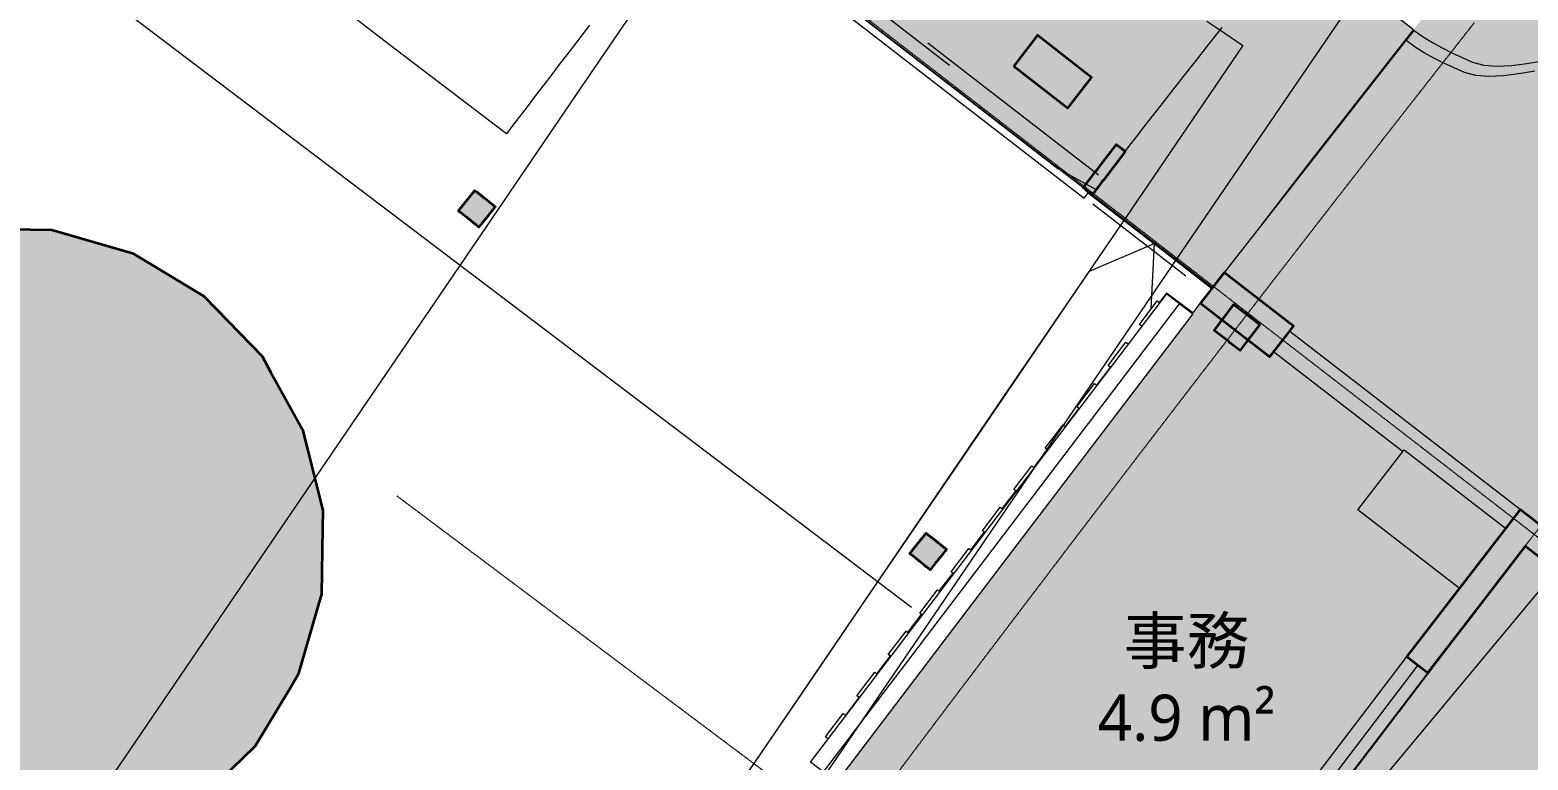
# Model space of a CAD drawing. Header units: millimetres. Extents: x -31757 to 121236, y -27283 to 63658.
# Drawn here: x 35036 to 41910, y 26680 to 30029 of the extents above; entities that cross this region are included whole.
import ezdxf

# ---------------------------------------------------------------- set-up
doc = ezdxf.new("R2010")
doc.units = ezdxf.units.MM
doc.linetypes.add('DASHDOT', pattern=[3.556, 2.54, -0.508, 0, -0.508])
doc.linetypes.add('PHANTOM', pattern=[6.35, 3.175, -0.635, 0.635, -0.635, 0.635, -0.635])
for name, color, linetype, lineweight in [('01_切断（構造・壁）', 7, 'Continuous', 35), ('03_切断（ガラス）', 5, 'Continuous', 13), ('06_部屋の色', 8, 'Continuous', 0), ('07_切断（建具）', 7, 'Continuous', 18), ('10_見えがかり', 7, 'Continuous', 13), ('11_見えがかり（家具）', 8, 'Continuous', 9), ('20_上部（屋根の外形・梁）', 8, 'PHANTOM', 9), ('30_敷地・外構', 8, 'Continuous', 9), ('40_通り芯', 1, 'DASHDOT', 9), ('50_寸法', 3, 'Continuous', 9), ('60_部屋名・面積', 7, 'Continuous', 13)]:
    doc.layers.add(name, color=color, linetype=linetype, lineweight=lineweight)
doc.styles.add('JP', font='NotoSansCJKjp-Regular.otf')

msp = doc.modelspace()

# ---------------------------------------------------------------- hatches: boundary and pattern name
at = {"layer": '01_切断（構造・壁）'}
for points in [[(39549.8, 29861.7), (39635.6, 29972.5), (39660.1, 30004), (39907.1, 29812.5), (39832.2, 29715.9), (39796.8, 29670.2)], [(39954.4, 29331.6), (39947.6, 29322.6), (39909.1, 29272.3), (39909.1, 29272.3), (39909.1, 29272.3), (39901, 29278.5), (39901, 29278.5), (39901, 29278.5), (39901, 29278.6), (39881.9, 29293.4), (39881.8, 29293.4), (39867.9, 29304.2), (39922, 29374.2), (39935.7, 29392), (39949.7, 29410.1), (39969.3, 29435.4), (39974.1, 29441.6), (40021.5, 29502.8), (40035.3, 29492.2), (40061.8, 29471.6), (39961.1, 29340.3), (39957.3, 29335.3)], [(37009.9, 29192.7), (37007.4, 29194.6), (37002, 29198.9), (37003.9, 29201.3), (37008.3, 29206.8), (37010.2, 29209.2), (37014.5, 29214.6), (37016.4, 29217), (37020.7, 29222.4), (37022.6, 29224.8), (37026.9, 29230.2), (37028.8, 29232.6), (37033.2, 29238.1), (37035.1, 29240.5), (37039.4, 29245.9), (37041.3, 29248.3), (37045.6, 29253.7), (37047.5, 29256.1), (37051.8, 29261.5), (37053.7, 29264), (37058.1, 29269.4), (37060, 29271.8), (37064.3, 29277.2), (37066.2, 29279.6), (37070.5, 29285), (37072.4, 29287.4), (37076.7, 29292.9), (37079.1, 29290.9), (37084.6, 29286.6), (37087, 29284.7), (37092.4, 29280.4), (37094.8, 29278.5), (37100.2, 29274.2), (37102.6, 29272.3), (37108, 29267.9), (37110.4, 29266), (37115.9, 29261.7), (37118.3, 29259.8), (37123.7, 29255.5), (37126.1, 29253.6), (37131.5, 29249.3), (37133.9, 29247.4), (37139.3, 29243), (37141.7, 29241.1), (37147.2, 29236.8), (37149.6, 29234.9), (37155, 29230.6), (37157.4, 29228.7), (37162.8, 29224.4), (37165.2, 29222.5), (37170.6, 29218.1), (37168.7, 29215.7), (37164.4, 29210.3), (37162.5, 29207.9), (37158.2, 29202.5), (37156.3, 29200.1), (37152, 29194.7), (37150.1, 29192.3), (37145.7, 29186.8), (37143.8, 29184.4), (37139.5, 29179), (37137.6, 29176.6), (37133.3, 29171.2), (37131.4, 29168.8), (37127.1, 29163.4), (37125.2, 29161), (37120.8, 29155.5), (37118.9, 29153.1), (37114.6, 29147.7), (37112.7, 29145.3), (37108.4, 29139.9), (37106.5, 29137.5), (37102.2, 29132.1), (37100.3, 29129.7), (37095.9, 29124.2), (37093.5, 29126.2), (37088.1, 29130.5), (37085.7, 29132.4), (37080.3, 29136.7), (37077.9, 29138.6), (37072.5, 29142.9), (37070.1, 29144.8), (37064.6, 29149.1), (37062.2, 29151.1), (37056.8, 29155.4), (37054.4, 29157.3), (37049, 29161.6), (37046.6, 29163.5), (37041.2, 29167.8), (37038.8, 29169.7), (37033.3, 29174), (37030.9, 29176), (37025.5, 29180.3), (37023.1, 29182.2), (37017.7, 29186.5), (37015.3, 29188.4)], [(36267, 27071.9), (36225.1, 27002.1), (36069.5, 26743.1), (36010.9, 26686.6), (35793.5, 26476.6), (35722.4, 26437.2), (35458.1, 26290.7), (35379.1, 26271), (35085.9, 26197.9), (35004.5, 26199.3), (34702.4, 26204.6), (34624.1, 26227), (34333.6, 26310.3), (34263.9, 26352.2), (34004.8, 26507.9), (33948.3, 26566.4), (33738.4, 26783.8), (33698.9, 26855), (33552.4, 27119.3), (33532.7, 27198.2), (33459.6, 27491.5), (33461.1, 27572.8), (33466.3, 27875), (33488.8, 27953.2), (33572.1, 28243.7), (33614, 28313.4), (33769.6, 28572.5), (33828.1, 28629), (34045.5, 28838.9), (34116.7, 28878.4), (34381, 29024.9), (34460, 29044.6), (34753.2, 29117.7), (34834.6, 29116.3), (35136.7, 29111), (35214.9, 29088.6), (35505.4, 29005.3), (35575.2, 28963.4), (35834.2, 28807.7), (35890.8, 28749.2), (36100.7, 28531.8), (36140.1, 28460.6), (36286.7, 28196.3), (36306.3, 28117.3), (36379.4, 27824.1), (36378, 27742.8), (36372.8, 27440.6), (36350.3, 27362.4)], [(40406.4, 28774.2), (40432.3, 28807.7), (40516.5, 28916.7), (40833, 28672.1), (40785.6, 28610.6), (40723, 28529.6)], [(40627.6, 28609.6), (40590.8, 28561.2), (40588.8, 28558.6), (40542.2, 28594), (40537.8, 28597.4), (40469.4, 28649.5), (40469.4, 28649.5), (40469.4, 28649.5), (40508.2, 28700.4), (40560.3, 28768.9), (40611.2, 28730.1), (40679.7, 28678), (40679.7, 28678), (40679.7, 28678)], [(39080.7, 27620.5), (39078.3, 27622.4), (39072.8, 27626.8), (39074.7, 27629.2), (39079.1, 27634.6), (39081, 27637), (39085.3, 27642.4), (39087.2, 27644.8), (39091.5, 27650.2), (39093.4, 27652.6), (39097.7, 27658.1), (39099.6, 27660.5), (39104, 27665.9), (39105.9, 27668.3), (39110.2, 27673.7), (39112.1, 27676.1), (39116.4, 27681.5), (39118.3, 27683.9), (39122.6, 27689.4), (39124.5, 27691.8), (39128.9, 27697.2), (39130.8, 27699.6), (39135.1, 27705), (39137, 27707.4), (39141.3, 27712.8), (39143.2, 27715.2), (39147.5, 27720.7), (39149.9, 27718.7), (39155.4, 27714.4), (39157.8, 27712.5), (39163.2, 27708.2), (39165.6, 27706.3), (39171, 27702), (39173.4, 27700.1), (39178.8, 27695.8), (39181.2, 27693.8), (39186.7, 27689.5), (39189.1, 27687.6), (39194.5, 27683.3), (39196.9, 27681.4), (39202.3, 27677.1), (39204.7, 27675.2), (39210.1, 27670.9), (39212.6, 27668.9), (39218, 27664.6), (39220.4, 27662.7), (39225.8, 27658.4), (39228.2, 27656.5), (39233.6, 27652.2), (39236, 27650.3), (39241.4, 27646), (39239.5, 27643.6), (39235.2, 27638.1), (39233.3, 27635.7), (39229, 27630.3), (39227.1, 27627.9), (39222.8, 27622.5), (39220.9, 27620.1), (39216.5, 27614.7), (39214.6, 27612.3), (39210.3, 27606.8), (39208.4, 27604.4), (39204.1, 27599), (39202.2, 27596.6), (39197.9, 27591.2), (39196, 27588.8), (39191.6, 27583.4), (39189.7, 27580.9), (39185.4, 27575.5), (39183.5, 27573.1), (39179.2, 27567.7), (39177.3, 27565.3), (39173, 27559.9), (39171.1, 27557.5), (39166.7, 27552.1), (39164.3, 27554), (39158.9, 27558.3), (39156.5, 27560.2), (39151.1, 27564.5), (39148.7, 27566.4), (39143.3, 27570.7), (39140.9, 27572.6), (39135.4, 27577), (39133, 27578.9), (39127.6, 27583.2), (39125.2, 27585.1), (39119.8, 27589.4), (39117.4, 27591.3), (39112, 27595.6), (39109.6, 27597.5), (39104.1, 27601.9), (39101.7, 27603.8), (39096.3, 27608.1), (39093.9, 27610), (39088.5, 27614.3), (39086.1, 27616.2)]]:
    msp.add_hatch(color=7, dxfattribs=at).paths.add_polyline_path(points)
at = {"layer": '06_部屋の色', "true_color": 0xe9dfcf}
h = msp.add_hatch(color=8, dxfattribs=at)
h.paths.add_polyline_path([(41967, 30769.9), (42314.6, 31207.1), (42442.1, 31367.5), (42919.4, 31963.3), (43398.9, 32557.4), (43880.6, 33149.6), (44200.1, 33539.4), (44364.6, 33740.1), (44850.7, 34328.8), (45339, 34915.7), (45829.5, 35500.7), (46124.6, 35850), (46124.6, 35850), (46187.5, 35924.5), (46189.4, 35922.9), (47685.5, 37666.6), (47984.4, 38015), (47986, 38016.8), (48081.6, 38128.3), (48082, 38128.8), (48082, 38128.8), (48096.8, 38145.5), (48132, 38185.3), (48163.8, 38221.3), (48181.6, 38241.4), (49656.3, 39910.2), (49971.3, 40266.5), (49972.9, 40268.4), (50069.9, 40378.2), (50070.1, 40378.4), (50070.1, 40378.4), (50070.1, 40378.4), (50070.1, 40378.4), (50080.6, 40389.9), (50127.9, 40441.9), (50171.4, 40489.7), (51670.7, 42137.1), (51990.9, 42488.8), (51992.5, 42490.6), (52091.3, 42599.2), (52092, 42599.9), (52107, 42615.9), (52194.3, 42709), (52632.9, 43177), (52741.3, 43292.6), (52764.2, 43317.1), (54144.9, 44790.2), (54145, 44790.3), (54145, 44790.3), (54145, 44790.3), (56061.8, 46776.3), (56226.3, 46946.8), (56230.2, 46950.8), (56618.9, 47342), (56654.5, 47377.8), (56650.6, 47381.6), (57157.8, 47894.8), (57696.5, 48435.7), (58061.1, 48798.7), (58063.8, 48795.9), (58320.8, 49054.5), (58346.9, 49080.8), (58347.1, 49080.9), (60377.4, 51065), (60490.8, 51175.8), (60494.6, 51179.5), (60494.6, 51179.5), (60494.6, 51179.5), (60613.4, 51292.3), (60817.3, 51485.7), (60930.2, 51592.9), (60928.6, 51594.6), (61146.4, 51801.3), (61148, 51799.6), (61657.7, 52283.3), (61656.1, 52285), (62561.4, 53144.2), (62563, 53142.5), (62607.4, 53184.6), (62933.8, 52835.9), (62999, 52897.7), (62999, 52897.7), (62999, 52897.7), (62999, 52897.7), (63065.1, 52958.6), (62739, 53307.7), (62783.8, 53349), (62782.2, 53350.7), (64436.6, 54875.3), (64438.2, 54873.6), (64814.7, 55220.6), (64813.1, 55222.3), (64879.7, 55283), (66089.8, 53950.5), (65530.5, 53440.7), (64973.1, 52928.8), (64417.6, 52414.9), (63901.5, 51933.8), (63312.5, 51380.9), (62762.8, 50860.8), (62215, 50338.6), (61741.6, 49884), (61125.3, 49288.2), (60583.5, 48760), (60043.5, 48229.8), (59613.5, 47804.2), (58969.6, 47163.3), (58435.6, 46627), (57903.7, 46088.8), (57514.5, 45692.1), (57514.5, 45692.1), (57373.7, 45548.6), (56845.7, 45006.5), (56319.8, 44462.4), (55795.9, 43916.3), (55448, 43550.9), (55448, 43550.9), (55274, 43368.3), (54754.2, 42818.3), (54236.4, 42266.4), (53720.7, 41712.6), (53416.5, 41383.5), (53207, 41156.9), (52695.5, 40599.3), (52186, 40039.7), (51678.5, 39478.3), (51412.1, 39181.3), (51173.2, 38915), (50670, 38349.8), (50168.8, 37782.8), (49669.8, 37213.9), (49441.5, 36951.6), (49172.9, 36643.1), (48678.2, 36070.5), (48185.5, 35496.1), (47695.1, 34919.8), (47499.2, 34687.9), (47206.7, 34341.7), (46720.5, 33761.8), (46236.5, 33180.1), (45754.6, 32596.6), (45594.7, 32401.5), (45274.9, 32011.3), (44797.4, 31424.2), (44322.1, 30835.3), (43849, 30244.7), (43725.8, 30089.7), (43378.1, 29652.3), (43230, 29464.6), (42762.1, 29834.3), (42719.6, 29861.2), (42671.4, 29880.8), (42618.5, 29894.4), (42561.8, 29903), (42502.3, 29908.1), (42440.8, 29910.8), (42316.3, 29914), (42255.1, 29917.1), (42191.6, 29917.1), (42122.8, 29910.5), (42050.8, 29899.7), (41904.4, 29875.1), (41833.8, 29866.1), (41767.4, 29862.5), (41707.2, 29866.6), (41654.9, 29881), (41607.5, 29901.7), (41560.8, 29923.2), (41515.3, 29946.1), (41471, 29970.7), (41428.5, 29997.5), (41387.9, 30026.5), (40498.9, 28893.5), (41023.5, 29569.3), (41494.1, 30170.5)])
h.paths.add_polyline_path([(46390.4, 35759.4), (46284.4, 35849), (46279.2, 35843), (46218.2, 35770.8), (46335.8, 35671.4), (46341.8, 35678.4), (46402, 35749.6)], flags=0)
at = {"layer": '06_部屋の色', "true_color": 0xd8ccb8}
for points in [[(40461.3, 28845.6), (37929.2, 30802.3), (38240.5, 31204.1), (38552.7, 31605.1), (38866, 32005.4), (41383.7, 30030.3), (40921.4, 29438.8)], [(41428.5, 29997.5), (41471, 29970.7), (41515.2, 29946.1), (41560.9, 29923.2), (41607.5, 29901.7), (41654.9, 29881), (41707.1, 29866.6), (41767.4, 29862.5), (41833.8, 29866.1), (41904.4, 29875.1), (41977.4, 29887.1), (42050.8, 29899.7), (42122.8, 29910.5), (42191.5, 29917.1), (42255.1, 29917.1), (42316.3, 29914), (42378.5, 29912.4), (42440.8, 29910.8), (42502.2, 29908.1), (42561.8, 29903), (42618.5, 29894.3), (42671.5, 29880.8), (42719.6, 29861.2), (42762.1, 29834.3), (42801.3, 29803.3), (42840.5, 29772.3), (42879.8, 29741.3), (42919, 29710.3), (42958.2, 29679.3), (42997.5, 29648.3), (43036.7, 29617.3), (43075.9, 29586.3), (43115.2, 29555.3), (43154.4, 29524.3), (43193.6, 29493.3), (43272.1, 29431.3), (43311.3, 29400.4), (43348.4, 29366.7), (43381.6, 29327.9), (43411.3, 29284.7), (43437.8, 29237.5), (43461.6, 29186.9), (43483.2, 29133.4), (43502.9, 29077.5), (43521.1, 29019.7), (43538.3, 28960.7), (43554.9, 28900.8), (43571.3, 28840.7), (43587.9, 28780.8), (43605.1, 28721.8), (43623.4, 28664.1), (43643.1, 28608.2), (43664.7, 28554.7), (43686.6, 28501.6), (43707.3, 28447), (43726.9, 28391), (43745.7, 28334), (43764, 28276.2), (43781.9, 28218.1), (43799.7, 28159.8), (43817.7, 28101.7), (43836, 28044.1), (43855, 27987.2), (43874.8, 27931.4), (43895.6, 27877), (43917.8, 27824.3), (43941.5, 27773.5), (43967, 27725), (43994.5, 27679), (44024.2, 27635.9), (44056.4, 27595.9), (44091.3, 27559.4), (44129.1, 27526.6), (44168.7, 27496.1), (44208.7, 27466), (44249, 27436.4), (44289.7, 27407.3), (44330.7, 27378.6), (44372, 27350.2), (44413.7, 27322.3), (44455.6, 27294.7), (44497.7, 27267.5), (44540.2, 27240.5), (44582.8, 27213.9), (44625.7, 27187.5), (44668.7, 27161.4), (44711.9, 27135.5), (44755.3, 27109.8), (44798.9, 27084.3), (44842.5, 27058.9), (44886.3, 27033.7), (44931.7, 27010.6), (44980.1, 26991.3), (45031, 26975.2), (45083.9, 26961.6), (45138.4, 26950), (45194, 26939.9), (45250.2, 26930.5), (45306.6, 26921.4), (45362.7, 26911.9), (45418, 26901.4), (45472.1, 26889.4), (45524.6, 26875.3), (45575, 26858.5), (45622.7, 26838.4), (45667.5, 26814.4), (45708.7, 26785.9), (45747.8, 26754.8), (45786.6, 26723.3), (45825.1, 26691.3), (45863.2, 26658.9), (45901.1, 26626.2), (45938.7, 26593.1), (45976, 26559.6), (46013.1, 26525.9), (46049.9, 26491.9), (46086.6, 26457.6), (46123.1, 26423.1), (46159.3, 26388.3), (46195.5, 26353.4), (46231.5, 26318.3), (46267.4, 26283), (46303.2, 26247.6), (46338.9, 26212.2), (46374.5, 26176.6), (46409.1, 26139.6), (46441.7, 26100.2), (46472.6, 26058.6), (46502.1, 26015.1), (46530.4, 25970.2), (46557.7, 25924.1), (46584.4, 25877.1), (46610.6, 25829.5), (46636.7, 25781.7), (46662.8, 25734), (46689.3, 25686.8), (46716.3, 25640.3), (46744.2, 25594.8), (46773.2, 25550.7), (46803.5, 25508.3), (46835.4, 25467.9), (46869.1, 25429.9), (46904.9, 25394.5), (46943, 25362.1), (46983.6, 25332.8), (47026.4, 25306.4), (47071.2, 25282.5), (47117.8, 25260.9), (47166, 25241.4), (47215.6, 25223.6), (47266.3, 25207.3), (47318, 25192.2), (47370.5, 25178), (47423.4, 25164.4), (47476.6, 25151.3), (47529.9, 25138.3), (47583.1, 25125.1), (47636, 25111.4), (47688.3, 25097.1), (47739.8, 25081.8), (47790.4, 25065.2), (47841, 25048.7), (47892.6, 25033.5), (47945.1, 25019.4), (47998.2, 25006.1), (48051.7, 24993.3), (48105.5, 24980.9), (48159.3, 24968.4), (48212.8, 24955.7), (48266, 24942.5), (48318.6, 24928.5), (48370.4, 24913.5), (48421.2, 24897.2), (48470.7, 24879.4), (48518.9, 24859.8), (48565.4, 24838.1), (48610.1, 24814.1), (48652.8, 24787.5), (48693.3, 24758.1), (48731.4, 24725.6), (48767.2, 24690.2), (48800.9, 24652.2), (48832.9, 24612), (48863.2, 24569.7), (48892.2, 24525.6), (48920.1, 24480.1), (48947.1, 24433.5), (48973.3, 24386), (48999.1, 24337.9), (49050.3, 24241.1), (49076.1, 24193), (49102.3, 24145.4), (49129.3, 24098.7), (49157.1, 24053.1), (49184.5, 24007.1), (49210.4, 23959.2), (49235.2, 23909.8), (49259.3, 23859.4), (49283, 23808.7), (49306.7, 23757.9), (49330.9, 23707.7), (49355.8, 23658.5), (49381.9, 23610.7), (49409.6, 23565), (49439.2, 23521.7), (49471.1, 23481.4), (49505.7, 23444.5), (49543.4, 23411.6), (49583.8, 23382.1), (49626.2, 23355.1), (49670.2, 23330.2), (49715.7, 23307.1), (49762.3, 23285.6), (49810, 23265.3), (49858.3, 23245.9), (49907.1, 23227.2), (49956.2, 23208.7), (50005.3, 23190.2), (50054.1, 23171.4), (50102.4, 23152), (50150, 23131.7), (50196.6, 23110.1), (50242, 23087), (50286, 23062.1), (50328.3, 23035), (50368.7, 23005.5), (50407.9, 22974.4), (50446.9, 22943.1), (50485.7, 22911.5), (50524.3, 22879.7), (50562.7, 22847.7), (50601, 22815.5), (50639.1, 22783.2), (50677.2, 22750.7), (50715.2, 22718.1), (50753.2, 22685.5), (50791.1, 22652.9), (50829.1, 22620.3), (50866.7, 22587.2), (50903.7, 22553.3), (50940.2, 22518.9), (50976.4, 22484.1), (51012.5, 22449), (51048.5, 22413.9), (51084.7, 22379), (51121.1, 22344.4), (51157.9, 22310.3), (51195.2, 22276.9), (51233.3, 22244.4), (51272.1, 22213), (51311.5, 22182.1), (51350.8, 22151.3), (51390.2, 22120.4), (51429.5, 22089.6), (51468.9, 22058.7), (51508.2, 22027.9), (51547.6, 21997), (51586.9, 21966.2), (51626.3, 21935.3), (51665.6, 21904.5), (51704.9, 21873.6), (51783.6, 21811.9), (51823, 21781.1), (51862.3, 21750.2), (51901.7, 21719.3), (51941, 21688.5), (51980.4, 21657.6), (52019.7, 21626.8), (52059.1, 21595.9), (52137.7, 21534.2), (51301.7, 20468.5), (40461.3, 28845.6), (41388, 30026.9)]]:
    msp.add_hatch(color=8, dxfattribs=at).paths.add_polyline_path(points)
at = {"layer": '06_部屋の色', "true_color": 0xe9dfcf}
for points in [[(41388.8, 30026.3), (42315.5, 31207.6), (53004.1, 22695.2), (52139, 21592.6), (52166.6, 21571), (52137.7, 21534.2), (52059.1, 21595.9), (52019.7, 21626.8), (51980.4, 21657.6), (51941, 21688.5), (51901.7, 21719.3), (51862.3, 21750.2), (51823, 21781.1), (51783.6, 21811.9), (51704.9, 21873.6), (51665.6, 21904.5), (51626.3, 21935.3), (51586.9, 21966.2), (51547.6, 21997), (51508.2, 22027.9), (51468.9, 22058.7), (51429.5, 22089.6), (51390.2, 22120.4), (51350.8, 22151.3), (51311.5, 22182.1), (51272.1, 22213), (51233.3, 22244.4), (51195.2, 22276.9), (51157.9, 22310.3), (51121.1, 22344.4), (51084.7, 22379), (51048.5, 22413.9), (51012.5, 22449), (50976.4, 22484.1), (50940.2, 22518.9), (50903.7, 22553.3), (50866.7, 22587.2), (50829.1, 22620.3), (50753.2, 22685.5), (50715.2, 22718.1), (50677.2, 22750.7), (50639.1, 22783.2), (50601, 22815.5), (50562.7, 22847.7), (50524.3, 22879.7), (50485.7, 22911.5), (50446.9, 22943.1), (50407.9, 22974.4), (50368.7, 23005.5), (50328.3, 23035), (50286, 23062.1), (50242, 23087), (50196.6, 23110.1), (50150, 23131.7), (50102.4, 23152), (50054.1, 23171.4), (50005.3, 23190.2), (49956.2, 23208.7), (49907.1, 23227.2), (49858.3, 23245.9), (49810, 23265.3), (49762.3, 23285.6), (49715.7, 23307.1), (49670.2, 23330.2), (49626.2, 23355.1), (49583.8, 23382.1), (49543.4, 23411.6), (49505.7, 23444.5), (49471.1, 23481.4), (49439.2, 23521.7), (49409.6, 23565), (49381.9, 23610.7), (49355.8, 23658.5), (49330.9, 23707.7), (49306.7, 23757.9), (49259.3, 23859.4), (49235.2, 23909.8), (49210.4, 23959.2), (49184.5, 24007.1), (49157.1, 24053.1), (49129.3, 24098.7), (49102.3, 24145.4), (49076.1, 24193), (49050.3, 24241.1), (49024.7, 24289.5), (48999.1, 24337.9), (48973.3, 24386), (48947.1, 24433.5), (48920.1, 24480.1), (48892.2, 24525.6), (48863.2, 24569.7), (48832.9, 24612), (48800.9, 24652.2), (48767.2, 24690.2), (48731.4, 24725.6), (48693.3, 24758.1), (48652.8, 24787.5), (48610.1, 24814.1), (48565.4, 24838.1), (48518.9, 24859.8), (48470.7, 24879.4), (48421.2, 24897.2), (48370.4, 24913.5), (48318.6, 24928.5), (48266, 24942.5), (48212.8, 24955.7), (48159.3, 24968.4), (48105.5, 24980.9), (48051.7, 24993.3), (47998.2, 25006.1), (47945.1, 25019.4), (47892.6, 25033.5), (47841, 25048.7), (47790.4, 25065.2), (47739.8, 25081.8), (47688.3, 25097.1), (47636, 25111.4), (47583.1, 25125.1), (47529.9, 25138.3), (47476.6, 25151.3), (47423.4, 25164.4), (47370.5, 25178), (47318, 25192.2), (47266.3, 25207.3), (47215.6, 25223.6), (47166, 25241.4), (47117.8, 25260.9), (47071.2, 25282.5), (47026.4, 25306.4), (46983.6, 25332.8), (46943, 25362.1), (46904.9, 25394.5), (46869.1, 25429.9), (46835.4, 25467.9), (46803.5, 25508.3), (46773.2, 25550.7), (46744.2, 25594.8), (46716.3, 25640.3), (46689.3, 25686.8), (46662.8, 25734), (46636.7, 25781.7), (46610.6, 25829.5), (46584.4, 25877.1), (46557.7, 25924.1), (46530.4, 25970.2), (46502.1, 26015.1), (46472.6, 26058.6), (46441.7, 26100.2), (46409.1, 26139.6), (46374.5, 26176.6), (46338.9, 26212.2), (46303.2, 26247.6), (46267.4, 26283), (46231.5, 26318.3), (46195.5, 26353.4), (46159.3, 26388.3), (46123.1, 26423.1), (46086.6, 26457.6), (46049.9, 26491.9), (46013.1, 26525.9), (45976, 26559.6), (45938.7, 26593.1), (45901.1, 26626.2), (45863.2, 26658.9), (45825.1, 26691.3), (45786.6, 26723.3), (45747.8, 26754.8), (45708.7, 26785.9), (45667.5, 26814.4), (45622.7, 26838.4), (45575, 26858.5), (45524.6, 26875.3), (45472.1, 26889.4), (45418, 26901.4), (45362.7, 26911.9), (45306.6, 26921.4), (45250.2, 26930.5), (45194, 26939.9), (45138.4, 26950), (45083.9, 26961.6), (45031, 26975.2), (44980.1, 26991.3), (44931.7, 27010.6), (44886.3, 27033.7), (44842.5, 27058.9), (44798.9, 27084.3), (44755.3, 27109.8), (44711.9, 27135.5), (44668.7, 27161.4), (44625.7, 27187.5), (44582.8, 27213.9), (44540.2, 27240.5), (44497.7, 27267.5), (44455.6, 27294.7), (44413.7, 27322.3), (44372, 27350.2), (44330.7, 27378.6), (44289.7, 27407.3), (44249, 27436.4), (44208.7, 27466), (44168.7, 27496.1), (44129.1, 27526.6), (44091.3, 27559.4), (44056.4, 27595.9), (44024.2, 27635.9), (43994.5, 27679), (43967, 27725), (43941.5, 27773.5), (43917.8, 27824.3), (43895.6, 27877), (43874.8, 27931.4), (43855, 27987.2), (43836, 28044.1), (43817.7, 28101.7), (43799.7, 28159.8), (43781.9, 28218.1), (43764, 28276.2), (43745.7, 28334), (43726.9, 28391), (43707.3, 28447), (43686.6, 28501.6), (43664.7, 28554.7), (43643.1, 28608.2), (43623.4, 28664.1), (43605.1, 28721.8), (43587.9, 28780.8), (43571.3, 28840.7), (43554.9, 28900.8), (43538.3, 28960.7), (43521.1, 29019.7), (43502.9, 29077.5), (43483.2, 29133.4), (43461.6, 29186.9), (43437.8, 29237.5), (43411.3, 29284.7), (43381.6, 29327.9), (43348.4, 29366.7), (43311.3, 29400.4), (42879.8, 29741.3), (42801.3, 29803.3), (42762.1, 29834.3), (42719.6, 29861.2), (42671.5, 29880.8), (42618.5, 29894.3), (42561.8, 29903), (42502.2, 29908.1), (42440.8, 29910.8), (42378.5, 29912.4), (42316.3, 29914), (42255.1, 29917.1), (42191.5, 29917.1), (42122.8, 29910.5), (42050.8, 29899.7), (41977.4, 29887.1), (41904.4, 29875.1), (41833.8, 29866.1), (41767.4, 29862.5), (41707.1, 29866.6), (41654.9, 29881), (41607.5, 29901.7), (41560.9, 29923.2), (41515.2, 29946.1), (41471, 29970.7), (41428.5, 29997.5)], [(50425.2, 19374.8), (50453, 19353.6), (49604.4, 18238.6), (49604.4, 18238.6), (49576.4, 18259.6), (38643.3, 26455.5), (40462, 28845), (40576, 28756.9), (51274, 20489.9)]]:
    msp.add_hatch(color=8, dxfattribs=at).paths.add_polyline_path(points)
at = {"layer": '06_部屋の色', "true_color": 0xd9d3ec}
for points in [[(41431.6, 27155.3), (40979.8, 26564), (40530.2, 25971), (40082.8, 25376.4), (38802.6, 26336.1), (39253.5, 26935.4), (39706.7, 27533), (40162, 28129), (40527, 28603.1), (40589.2, 28555.8), (40598.3, 28567.9), (40680.7, 28676), (41885.5, 27745)], [(42844.2, 24223.1), (42403.2, 23637), (40082.8, 25376.4), (40530.2, 25971), (40979.8, 26564), (41431.6, 27155.3), (41885.5, 27745), (44180.2, 25971.7), (43732.8, 25390.5), (43287.4, 24807.6)]]:
    msp.add_hatch(color=8, dxfattribs=at).paths.add_polyline_path(points)

# ---------------------------------------------------------------- linework, layer by layer
at = {"layer": '01_切断（構造・壁）'}
for points in [[(39549.8, 29861.7), (39635.6, 29972.5), (39660.1, 30004), (39907.1, 29812.5), (39832.2, 29715.9), (39796.8, 29670.2), (39549.8, 29861.7)], [(39954.4, 29331.6), (39947.6, 29322.6), (39909.1, 29272.3), (39909.1, 29272.3), (39909.1, 29272.3), (39901, 29278.5), (39901, 29278.5), (39901, 29278.5), (39901, 29278.6), (39881.9, 29293.4), (39881.8, 29293.4), (39867.9, 29304.2), (39922, 29374.2), (39935.7, 29392), (39949.7, 29410.1), (39969.3, 29435.4), (39974.1, 29441.6), (40021.5, 29502.8), (40035.3, 29492.2), (40061.8, 29471.6), (39961.1, 29340.3), (39957.3, 29335.3), (39954.4, 29331.6)], [(37009.9, 29192.7), (37007.4, 29194.6), (37002, 29198.9), (37003.9, 29201.3), (37008.3, 29206.8), (37010.2, 29209.2), (37014.5, 29214.6), (37016.4, 29217), (37020.7, 29222.4), (37022.6, 29224.8), (37026.9, 29230.2), (37028.8, 29232.6), (37033.2, 29238.1), (37035.1, 29240.5), (37039.4, 29245.9), (37041.3, 29248.3), (37045.6, 29253.7), (37047.5, 29256.1), (37051.8, 29261.5), (37053.7, 29264), (37058.1, 29269.4), (37060, 29271.8), (37064.3, 29277.2), (37066.2, 29279.6), (37070.5, 29285), (37072.4, 29287.4), (37076.7, 29292.9), (37079.1, 29290.9), (37084.6, 29286.6), (37087, 29284.7), (37092.4, 29280.4), (37094.8, 29278.5), (37100.2, 29274.2), (37102.6, 29272.3), (37108, 29267.9), (37110.4, 29266), (37115.9, 29261.7), (37118.3, 29259.8), (37123.7, 29255.5), (37126.1, 29253.6), (37131.5, 29249.3), (37133.9, 29247.4), (37139.3, 29243), (37141.7, 29241.1), (37147.2, 29236.8), (37149.6, 29234.9), (37155, 29230.6), (37157.4, 29228.7), (37162.8, 29224.4), (37165.2, 29222.5), (37170.6, 29218.1), (37168.7, 29215.7), (37164.4, 29210.3), (37162.5, 29207.9), (37158.2, 29202.5), (37156.3, 29200.1), (37152, 29194.7), (37150.1, 29192.3), (37145.7, 29186.8), (37143.8, 29184.4), (37139.5, 29179), (37137.6, 29176.6), (37133.3, 29171.2), (37131.4, 29168.8), (37127.1, 29163.4), (37125.2, 29161), (37120.8, 29155.5), (37118.9, 29153.1), (37114.6, 29147.7), (37112.7, 29145.3), (37108.4, 29139.9), (37106.5, 29137.5), (37102.2, 29132.1), (37100.3, 29129.7), (37095.9, 29124.2), (37093.5, 29126.2), (37088.1, 29130.5), (37085.7, 29132.4), (37080.3, 29136.7), (37077.9, 29138.6), (37072.5, 29142.9), (37070.1, 29144.8), (37064.6, 29149.1), (37062.2, 29151.1), (37056.8, 29155.4), (37054.4, 29157.3), (37049, 29161.6), (37046.6, 29163.5), (37041.2, 29167.8), (37038.8, 29169.7), (37033.3, 29174), (37030.9, 29176), (37025.5, 29180.3), (37023.1, 29182.2), (37017.7, 29186.5), (37015.3, 29188.4), (37009.9, 29192.7)], [(34834.6, 29116.3), (35136.7, 29111), (35214.9, 29088.6), (35505.4, 29005.3), (35575.2, 28963.4), (35834.2, 28807.7), (35890.8, 28749.2), (36100.7, 28531.8), (36140.1, 28460.6), (36286.7, 28196.3), (36306.3, 28117.3), (36379.4, 27824.1), (36378, 27742.8), (36372.8, 27440.6), (36350.3, 27362.4), (36267, 27071.9)], [(40406.4, 28774.2), (40432.3, 28807.7), (40516.5, 28916.7), (40833, 28672.1), (40785.6, 28610.6), (40723, 28529.6), (40406.4, 28774.2)], [(40627.6, 28609.6), (40590.8, 28561.2), (40588.8, 28558.6), (40542.2, 28594), (40537.8, 28597.4), (40469.4, 28649.5), (40469.4, 28649.5), (40469.4, 28649.5), (40508.2, 28700.4), (40560.3, 28768.9), (40611.2, 28730.1), (40679.7, 28678), (40679.7, 28678), (40679.7, 28678), (40627.6, 28609.6)], [(43029.9, 26936.2), (43029.9, 26936.2), (42995.1, 26891.2), (42956.8, 26841.6), (42956.8, 26841.6), (42956.8, 26841.6), (42469.1, 27218.2), (41896.3, 27660.6), (41616.8, 27297.4), (41449, 27079.4), (41389.5, 27125.1), (41353.8, 27152.4), (41679.4, 27575.5), (41746.4, 27662.5), (41874.8, 27829.3), (41874.8, 27829.3), (41874.8, 27829.3), (41874.8, 27829.3), (41874.8, 27829.3), (42424.8, 27404.1), (43029.9, 26936.2), (43029.9, 26936.2)], [(39080.7, 27620.5), (39078.3, 27622.4), (39072.8, 27626.8), (39074.7, 27629.2), (39079.1, 27634.6), (39081, 27637), (39085.3, 27642.4), (39087.2, 27644.8), (39091.5, 27650.2), (39093.4, 27652.6), (39097.7, 27658.1), (39099.6, 27660.5), (39104, 27665.9), (39105.9, 27668.3), (39110.2, 27673.7), (39112.1, 27676.1), (39116.4, 27681.5), (39118.3, 27683.9), (39122.6, 27689.4), (39124.5, 27691.8), (39128.9, 27697.2), (39130.8, 27699.6), (39135.1, 27705), (39137, 27707.4), (39141.3, 27712.8), (39143.2, 27715.2), (39147.5, 27720.7), (39149.9, 27718.7), (39155.4, 27714.4), (39157.8, 27712.5), (39163.2, 27708.2), (39165.6, 27706.3), (39171, 27702), (39173.4, 27700.1), (39178.8, 27695.8), (39181.2, 27693.8), (39186.7, 27689.5), (39189.1, 27687.6), (39194.5, 27683.3), (39196.9, 27681.4), (39202.3, 27677.1), (39204.7, 27675.2), (39210.1, 27670.9), (39212.6, 27668.9), (39218, 27664.6), (39220.4, 27662.7), (39225.8, 27658.4), (39228.2, 27656.5), (39233.6, 27652.2), (39236, 27650.3), (39241.4, 27646), (39239.5, 27643.6), (39235.2, 27638.1), (39233.3, 27635.7), (39229, 27630.3), (39227.1, 27627.9), (39222.8, 27622.5), (39220.9, 27620.1), (39216.5, 27614.7), (39214.6, 27612.3), (39210.3, 27606.8), (39208.4, 27604.4), (39204.1, 27599), (39202.2, 27596.6), (39197.9, 27591.2), (39196, 27588.8), (39191.6, 27583.4), (39189.7, 27580.9), (39185.4, 27575.5), (39183.5, 27573.1), (39179.2, 27567.7), (39177.3, 27565.3), (39173, 27559.9), (39171.1, 27557.5), (39166.7, 27552.1), (39164.3, 27554), (39158.9, 27558.3), (39156.5, 27560.2), (39151.1, 27564.5), (39148.7, 27566.4), (39143.3, 27570.7), (39140.9, 27572.6), (39135.4, 27577), (39133, 27578.9), (39127.6, 27583.2), (39125.2, 27585.1), (39119.8, 27589.4), (39117.4, 27591.3), (39112, 27595.6), (39109.6, 27597.5), (39104.1, 27601.9), (39101.7, 27603.8), (39096.3, 27608.1), (39093.9, 27610), (39088.5, 27614.3), (39086.1, 27616.2), (39080.7, 27620.5)], [(36267, 27071.9), (36225.1, 27002.1), (36069.5, 26743.1), (36010.9, 26686.6), (35793.5, 26476.6), (35722.4, 26437.2), (35458.1, 26290.7), (35379.1, 26271), (35085.9, 26197.9), (35004.5, 26199.3)]]:
    msp.add_lwpolyline(points, dxfattribs=at)
at = {"layer": '03_切断（ガラス）'}
for points in [[(38673.6, 26620.2), (40311.1, 28771.7)], [(40443.3, 25850.1), (41404.8, 27113.4)]]:
    msp.add_lwpolyline(points, dxfattribs=at)
at = {"layer": '07_切断（建具）'}
for points in [[(38471.3, 30473.5), (39254.4, 29867.8)], [(39155.7, 29968.9), (39938.9, 29363.4)], [(39912.8, 29231.5), (40340, 28901.3)]]:
    msp.add_lwpolyline(points, dxfattribs=at)
at = {"layer": '10_見えがかり'}
for points in [[(33670.1, 34050.6), (39873.1, 29257.1), (39892.1, 29281.6), (40190.9, 29050.7)], [(40725.1, 30546.9), (41383.7, 30030.3), (40921.4, 29438.8), (40684.6, 29133.6)], [(39866.3, 29305.4), (38445.3, 30403.5)], [(40518.1, 28918), (41349.7, 29978.1)], [(40459.7, 28846.8), (39910.6, 29271.1)], [(34816.1, 21465.7), (35024.3, 21771.2), (35280.8, 22147.5), (35537.3, 22523.8), (35793.8, 22900.2), (36050.3, 23276.5), (36306.8, 23652.8), (36563.3, 24029.1), (37076.4, 24781.8), (37332.9, 25158.1), (37589.4, 25534.5), (37845.9, 25910.8), (38102.4, 26287.1), (38358.9, 26663.4), (38615.4, 27039.8), (38871.9, 27416.1), (39128.4, 27792.4), (39384.9, 28168.8), (39898, 28921.4), (40193.8, 29049.8)], [(40193.8, 29049.7), (40179.2, 28750.2)], [(40195.7, 29047), (40457.9, 28844.4), (40438.4, 28818.8)], [(40314, 28770), (40371.1, 28726.6), (39544.5, 27640.6), (38736.1, 26578.4), (38681.4, 26620.1), (38616.7, 26669.3), (38616.7, 26669.3), (39424.8, 27731), (40251.7, 28817.4), (40314, 28770)], [(40404.5, 28774.3), (40371.1, 28730.4), (40251.2, 28821.6), (40219.4, 28779.9)], [(40137.2, 28670.3), (40126.9, 28678.1), (40208.6, 28785.6)], [(40208.6, 28785.6), (40219, 28777.7)], [(39993.1, 28481), (39982.8, 28488.9), (40064.6, 28596.3)], [(40064.6, 28596.3), (40074.9, 28588.4)], [(39991.7, 28479.6), (39931.5, 28401.1)], [(39849.1, 28291.7), (39838.7, 28299.6), (39920.5, 28407)], [(39920.5, 28407), (39930.8, 28399.1)], [(39846.9, 28290.8), (39786.7, 28212.3)], [(39705, 28102.4), (39694.6, 28110.3), (39776.4, 28217.7)], [(39776.4, 28217.7), (39786.7, 28209.8)], [(39702.1, 28102), (39642, 28023.6)], [(39560.9, 27913.1), (39550.6, 27921), (39632.3, 28028.4)], [(39632.3, 28028.4), (39642.7, 28020.5)], [(39557.4, 27913.3), (39497.2, 27834.8)], [(39544.4, 27893), (39499, 27833.4)], [(39416.8, 27723.8), (39406.5, 27731.7), (39488.2, 27839.1)], [(39488.2, 27839.1), (39498.6, 27831.2)], [(39412.6, 27724.5), (39352.4, 27646)], [(39414.8, 27722.8), (39354.9, 27644.1)], [(39272.7, 27534.5), (39262.4, 27542.4), (39344.2, 27649.8)], [(39344.2, 27649.8), (39354.5, 27641.9)], [(39268.2, 27535.4), (39208.3, 27456.8)], [(39270.7, 27533.5), (39210.8, 27454.8)], [(39128.7, 27345.2), (39118.3, 27353.1), (39200.1, 27460.5)], [(39200.1, 27460.5), (39210.4, 27452.6)], [(39124.1, 27346.2), (39070.5, 27275.8), (39064.3, 27267.4)], [(39126.7, 27344.2), (39066.8, 27265.5)], [(38984.6, 27155.9), (38974.2, 27163.8), (39056, 27271.2)], [(39056, 27271.2), (39066.3, 27263.3)], [(38981, 27156.2), (38921.7, 27077)], [(38982.6, 27154.9), (38980.1, 27151.7)], [(38840.5, 26966.6), (38830.2, 26974.5), (38911.9, 27081.9)], [(38911.9, 27081.9), (38922.3, 27074)], [(38838.4, 26965.7), (38797.6, 26911.2), (38779.1, 26886.5)], [(38696.4, 26777.3), (38686.1, 26785.2), (38767.8, 26892.6)], [(38767.8, 26892.6), (38778.2, 26884.7)]]:
    msp.add_lwpolyline(points, dxfattribs=at)
at = {"layer": '11_見えがかり（家具）'}
for points in [[(37603.6, 30051.1), (37568.8, 30005.8), (37534, 29960.5), (37499.3, 29915.2), (37464.6, 29869.8), (37429.9, 29824.4), (37395.2, 29779), (37360.6, 29733.6), (37325.9, 29688.2), (37291.2, 29642.7), (37256.5, 29597.3), (37221.9, 29551.9), (37042.9, 29688.3), (36863.9, 29824.7), (36685, 29961), (36506, 30097.4)], [(41940.4, 29840), (41867.4, 29828), (41796.8, 29818.9), (41730.4, 29815.3), (41670.1, 29819.5), (41617.9, 29833.9), (41570.5, 29854.5), (41523.8, 29876), (41478.2, 29898.8), (41433.9, 29923.5), (41391.4, 29950.2), (41350.9, 29979.6), (41388, 30026.9), (41428.5, 29997.5), (41471, 29970.7), (41515.2, 29946.1)], [(41515.2, 29946.1), (41560.9, 29923.2), (41607.5, 29901.7), (41654.9, 29881), (41707.1, 29866.6), (41767.4, 29862.5), (41833.8, 29866.1), (41904.4, 29875.1), (41977.4, 29887.1)], [(40816.6, 28647.5), (41873.2, 27830.5)], [(41332.8, 28095.9), (40742.6, 28551.7)], [(41594.3, 27468.3), (41128.1, 27827.1), (41340.8, 28103), (41806.2, 27743.5)], [(40840, 26479.2), (41352.6, 27150.8)], [(41447.8, 27077.8), (40935.5, 26406.6), (40489.7, 25817.7)]]:
    msp.add_lwpolyline(points, dxfattribs=at)
at = {"layer": '20_上部（屋根の外形・梁）'}
msp.add_lwpolyline([(40968.9, 26441.6), (41824.8, 27566.1), (41825, 27566.3), (41838.1, 27583.5), (41840.1, 27586.5), (41841.7, 27589.7), (41842.1, 27590.5), (41842.5, 27591.1), (41878.4, 27637.6), (41878.4, 27637.6), (41987.6, 27778.9)], dxfattribs=at)
at = {"layer": '30_敷地・外構'}
for points in [[(39081.5, 27379.3), (33265.1, 31784)], [(41382, 30569.6), (40367.6, 29081.4), (39353.2, 27593.2), (38338.9, 26105), (37324.5, 24616.7), (36310.1, 23128.5), (35295.7, 21640.3), (34281.3, 20152.1)], [(34856.4, 25789.7), (35393.8, 26578.1), (35931.2, 27366.6), (36468.6, 28155), (37006.1, 28943.4), (37543.5, 29731.9), (38080.9, 30520.3)], [(38530.3, 30337.8), (38937.6, 30023), (39345, 29708.2), (39752.4, 29393.4), (39928.1, 29297.3), (39959.2, 29337.7), (39990.2, 29378.2), (40021.2, 29418.7), (40052.3, 29459.2), (40083.3, 29499.7), (40114.3, 29540.1), (40151.8, 29588.6), (40210.9, 29663.9), (40269.9, 29739.1), (40329, 29814.4), (40388.1, 29889.6), (40447.1, 29964.9), (40506.2, 30040.1)], [(40436.1, 30069.7), (40518.8, 30013.3), (40601.4, 29957), (40064, 29168.6), (39526.6, 28380.1), (38989.2, 27591.7), (38451.8, 26803.3), (37914.4, 26014.8), (37377, 25226.4), (36839.6, 24438), (36302.2, 23649.5), (35764.8, 22861.1), (35227.4, 22072.7), (34690, 21284.2)], [(39948.6, 29241.8), (39952.2, 29238.9), (39955.9, 29236.1), (39959.5, 29233.3), (39963.2, 29230.5), (39966.8, 29227.6), (39970.5, 29224.8), (39974.2, 29222), (39977.8, 29219.2), (39981.5, 29216.4), (39985.1, 29213.5), (39988.8, 29210.7), (39992.4, 29207.9), (39996.1, 29205.1), (39999.7, 29202.2), (40003.4, 29199.4), (40007, 29196.6), (40010.7, 29193.8), (40014.3, 29191), (40018, 29188.1), (40021.6, 29185.3), (40025.3, 29182.5), (40028.9, 29179.7), (40032.6, 29176.8), (40036.2, 29174), (40039.9, 29171.2), (40043.5, 29168.4), (40047.2, 29165.6), (40050.8, 29162.7), (40054.5, 29159.9), (40058.1, 29157.1), (40061.8, 29154.3), (40065.5, 29151.4), (40069.1, 29148.6), (40072.8, 29145.8), (40076.4, 29143), (40080.1, 29140.2), (40083.7, 29137.3), (40087.4, 29134.5), (40091, 29131.7), (40094.7, 29128.9), (40098.3, 29126), (40102, 29123.2), (40105.6, 29120.4), (40109.3, 29117.6), (40112.9, 29114.8), (40116.6, 29111.9), (40120.2, 29109.1), (40123.9, 29106.3), (40127.5, 29103.5), (40131.2, 29100.6), (40134.8, 29097.8), (40138.5, 29095), (40142.1, 29092.2), (40145.8, 29089.4), (40149.4, 29086.5), (40153.1, 29083.7), (40156.8, 29080.9), (40160.4, 29078.1), (40164.1, 29075.2), (40167.7, 29072.4), (40171.4, 29069.6), (40175, 29066.8), (40178.7, 29064), (40182.3, 29061.1), (40186, 29058.3), (40189.6, 29055.5), (40193.3, 29052.7), (40196.9, 29049.8), (40200.6, 29047), (40204.2, 29044.2), (40207.9, 29041.4), (40211.5, 29038.6), (40215.2, 29035.7), (40218.8, 29032.9), (40222.5, 29030.1), (40226.1, 29027.3), (40229.8, 29024.5), (40233.4, 29021.6), (40237.1, 29018.8), (40240.7, 29016), (40244.4, 29013.2), (40248.1, 29010.3), (40251.7, 29007.5), (40255.4, 29004.7), (40259, 29001.9), (40262.7, 28999.1), (40266.3, 28996.2), (40270, 28993.4), (40273.6, 28990.6), (40277.3, 28987.8), (40280.9, 28984.9), (40284.6, 28982.1), (40288.2, 28979.3), (40291.9, 28976.5), (40295.5, 28973.7), (40299.2, 28970.8)]]:
    msp.add_lwpolyline(points, dxfattribs=at)
at = {"layer": '40_通り芯'}
for points in [[(53917.7, 18456.5), (38567.5, 30319.4)], [(34758.1, 20747), (35047.3, 21160), (35337.5, 21572.3), (35628.7, 21983.9), (35921, 22394.8), (36214.2, 22804.9), (36508.5, 23214.4), (36803.7, 23623.1), (37100, 24031.1), (37397.2, 24438.3), (37695.5, 24844.8), (37994.8, 25250.6), (38295, 25655.7), (38596.3, 26060), (38898.5, 26463.5), (39201.7, 26866.4), (39506, 27268.4), (39811.2, 27669.8), (40117.4, 28070.3), (40424.6, 28470.2), (40732.7, 28869.2), (41041.9, 29267.5), (41352, 29665.1), (41663.1, 30061.8)], [(52242.2, 16255.1), (36719.2, 27891.1)]]:
    msp.add_lwpolyline(points, dxfattribs=at)
at = {"layer": '50_寸法'}
msp.add_lwpolyline([(28651.9, 11478.3), (65014.1, 55135)], dxfattribs=at)

# ---------------------------------------------------------------- texts
at = {"layer": '60_部屋名・面積', "insert": (40343.2, 27048.4), "char_height": 211.68, "attachment_point": 5, "style": 'JP'}
msp.add_mtext('事務\\P4.9 m²', dxfattribs=at)

doc.saveas('drawing.dxf')
